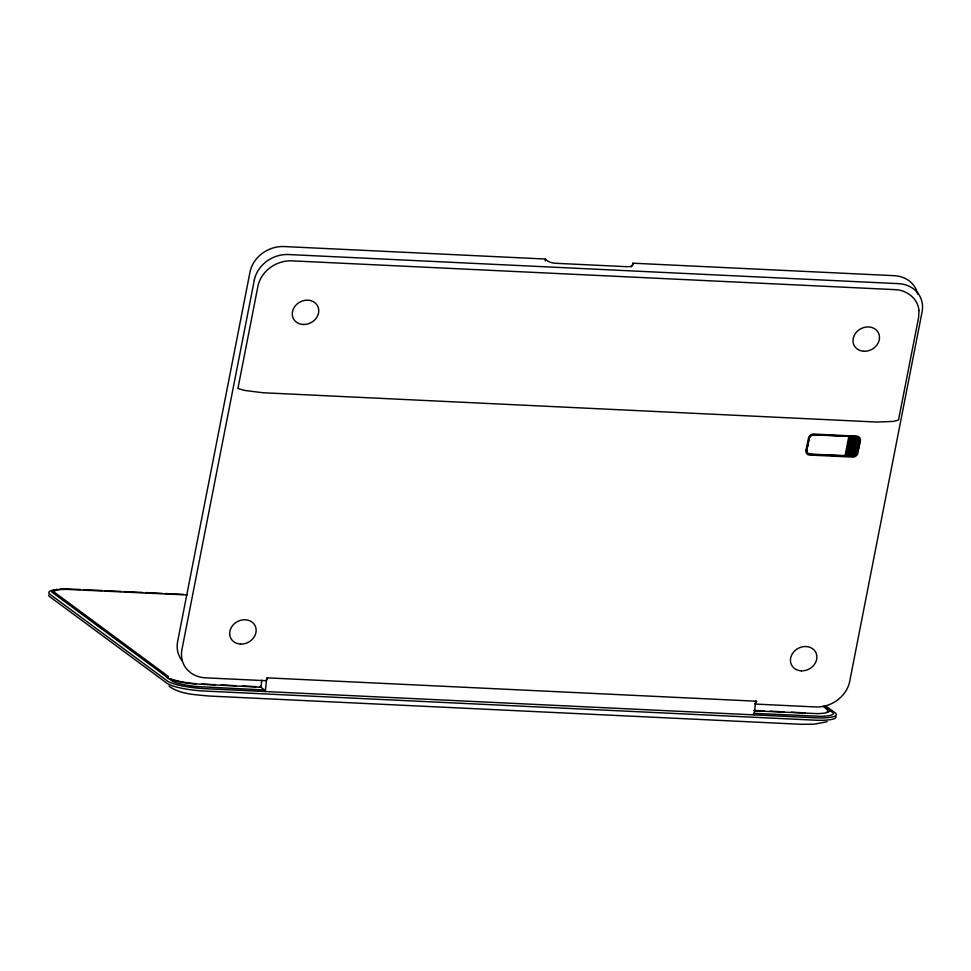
<?xml version="1.0" encoding="UTF-8"?>
<svg xmlns="http://www.w3.org/2000/svg" width="971" height="971" viewBox="0 0 971 971"><rect width="100%" height="100%" fill="white"/><g stroke="black" fill="none" stroke-linecap="round" stroke-linejoin="round"><path stroke-width="1.46" d="M261.005 687.347L261.769 680.186M266.782 677.673L265.289 691.546L264.561 689.98L260.325 686.849L260.434 685.89L260.883 687.25L193.29 683.839A27.297 5.086 6.1 0 1 169.427 678.935L166.466 677.37M754.188 714.887L755.669 701.013M852.089 456.139A4.394 3.763 -28.4 0 0 857.041 452.437L859.335 440.713A4.394 3.763 -28.4 0 0 855.912 436.61L814.038 434.607A4.394 3.763 -28.4 0 0 809.086 438.309L806.78 450.034A4.394 3.763 -28.4 0 0 810.202 454.137L854.407 455.945L858.425 437.8L855.973 436.719L814.159 434.826A4.394 3.763 -28.4 0 0 809.207 438.54L806.901 450.253A4.394 3.763 -28.4 0 0 810.324 454.367L845.001 456.018L848.824 436.477M850.45 436.562L846.627 456.091L845.814 456.054L849.637 436.525M852.077 436.634L848.253 456.176L847.44 456.139L851.264 436.598M853.703 436.719L849.88 456.249L849.067 456.212L852.89 436.671M854.516 436.756L850.693 456.285L851.506 456.334L855.342 436.792M852.332 456.358L856.143 436.841M853.157 456.297L856.944 436.986M857.709 437.302L853.97 455.945M854.929 455.63L855.9 454.877L859.08 438.637M855.9 454.877C858.218 450.143 861.423 442.558 858.364 437.69M827.171 721.684L814.341 724.172L801.427 724.305L209.02 696.025C195.474 694.653 180.485 694.459 169.003 686.169M917.729 294.237A30.259 25.901 -28.4 0 0 894.17 275.679L632.886 263.202A8.545 3.605 11.1 0 1 626.841 266.697L555.643 263.287A8.545 3.605 11.1 0 1 545.411 259.026L284.127 246.549A30.259 25.901 -28.4 0 0 249.996 272.086L177.632 641.552A30.259 25.901 -28.4 0 0 182.354 660.984M80.532 589.482L64.802 588.924A27.297 5.086 6.1 0 0 59.292 589.191M83.555 589.628L101.712 590.489M104.734 590.635L121.375 591.436M124.397 591.582L142.555 592.444M145.577 592.589L162.23 593.378M165.252 593.524L183.41 594.398M187.063 594.956L65.822 589.336A25.331 4.709 6.1 0 0 53.806 592.261M201.555 684.045L215.125 684.689M221.145 684.98L236.22 685.696M242.24 685.987L255.81 686.631M753.739 710.396L764.286 710.906M770.319 711.197L783.876 711.84M791.414 712.204L804.971 712.848M754.297 710.808L816.817 713.612A27.297 5.086 6.1 0 0 829.78 710.456L828.639 708.988M264.561 689.98L196.979 686.558A27.297 5.086 6.1 0 1 173.117 681.654L51.839 592.067A27.297 5.086 6.1 0 1 57.738 589.361M753.46 713.321L820.507 716.331A27.297 5.086 6.1 0 0 833.458 713.187L824.974 706.281M195.96 683.669L193.241 683.463A25.331 4.709 6.1 0 1 171.102 678.911M825.399 705.699L835.072 712.835A30.259 5.632 6.1 0 1 814.766 717.775L204.711 688.645A30.259 5.632 6.1 0 1 167.315 680.962L50.031 594.325A30.259 5.632 6.1 0 1 57.058 589.543M823.08 706.172L827.814 710.262A25.331 4.709 6.1 0 1 827.134 711.427M54.983 592.698L168.396 676.484M62.193 599.058L64.632 600.867M78.056 610.771L82.923 614.376M95.122 623.382L102.441 628.795M112.199 635.993L117.078 639.598M129.264 648.604L135.37 653.119M147.556 662.125L149.995 663.921M162.193 672.939L168.299 677.442M545.301 261.005A8.545 7.307 -28.4 0 1 545.411 259.026M632.886 263.202A8.545 7.307 -28.4 0 1 631.053 266.952M836.043 716.804A30.259 5.632 6.1 0 1 814.511 720.154L204.456 691.036A30.259 5.632 6.1 0 1 167.061 683.341L49.776 596.704A30.259 5.632 6.1 0 1 48.55 595.114M918.991 310.489L918.627 317.359L898.515 420.055L893.32 421.426L876.777 422.045L262.995 392.745L244.898 390.476L237.907 388.521L258.019 285.814C261.345 270.715 276.553 260.301 291.725 260.835L895.25 289.649C906.805 290.038 917.886 298.583 918.991 310.489M805.966 450.265L805.894 451.454A5.377 4.6 -28.4 0 0 808.855 455.011L853.4 457.135A5.377 4.6 -28.4 0 0 857.684 453.93L860.464 439.729A5.377 4.6 -28.4 0 0 857.502 436.173L812.97 434.049A5.377 4.6 -28.4 0 0 808.685 437.266L805.966 450.265M254.317 280.073L181.941 649.526A30.259 25.901 -28.4 0 0 205.524 677.831L266.103 680.72L267.875 677.892L756.773 701.232L754.989 704.06L815.579 706.949A30.259 25.901 -28.4 0 0 849.698 681.411L922.074 311.946A30.259 25.901 -28.4 0 0 898.491 283.653L288.436 254.536A30.259 25.901 -28.4 0 0 254.317 280.073M863.874 351.259A13.667 11.701 -28.4 0 0 878.731 333.563A13.667 11.701 -28.4 0 0 856.155 332.483A13.667 11.701 -28.4 0 0 863.874 351.259M303.134 324.484A13.667 11.701 -28.4 0 0 317.99 306.787A13.667 11.701 -28.4 0 0 295.427 305.707A13.667 11.701 -28.4 0 0 303.134 324.484M240.529 644.076A13.667 11.701 -28.4 0 0 255.385 626.38A13.667 11.701 -28.4 0 0 232.822 625.3A13.667 11.701 -28.4 0 0 240.529 644.076M801.269 670.84A13.667 11.701 -28.4 0 0 816.125 653.143A13.667 11.701 -28.4 0 0 793.562 652.075A13.667 11.701 -28.4 0 0 801.269 670.84"/></g></svg>
